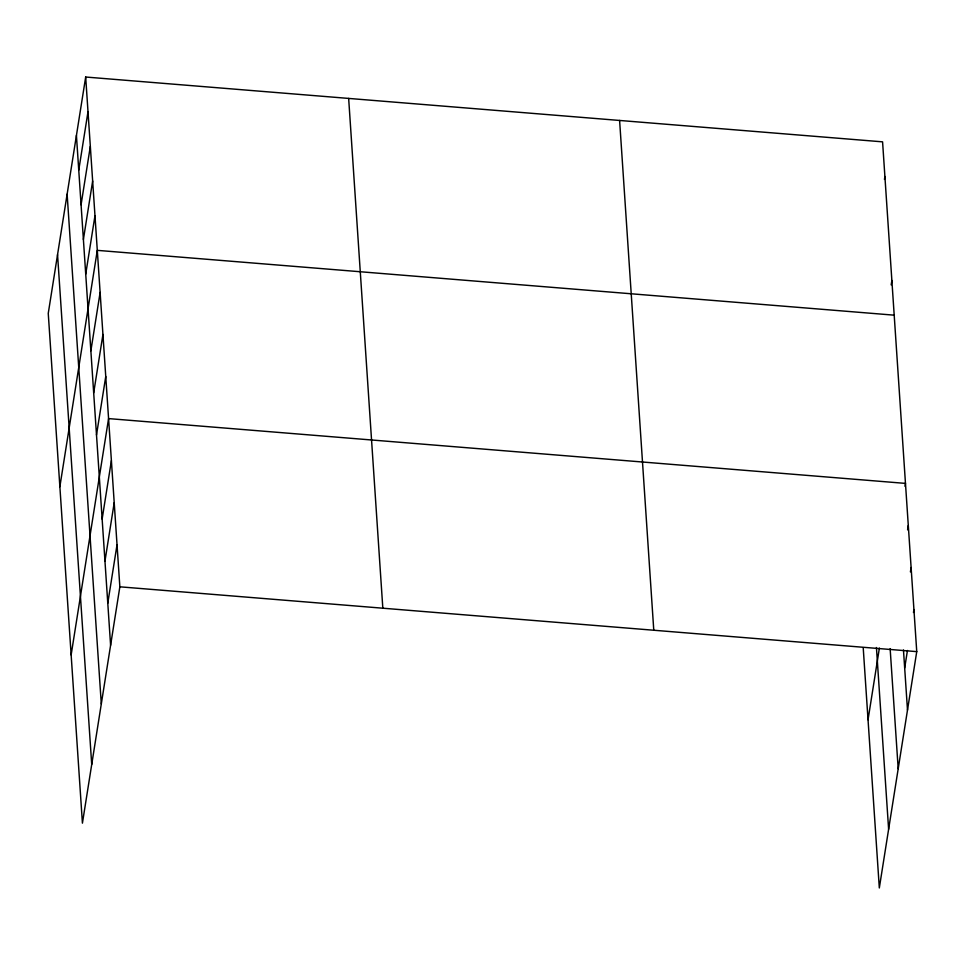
<?xml version="1.0" encoding="UTF-8"?>
<svg xmlns="http://www.w3.org/2000/svg" width="965" height="965" viewBox="0 0 965 965"><rect width="100%" height="100%" fill="white"/><g stroke="black" fill="none" stroke-linecap="round" stroke-linejoin="round"><path stroke-width="1.45" d="M85.68 77.031L48.25 313.372L82.423 823.157L119.853 586.817L85.68 77.031L882.577 141.843L916.75 651.628L879.32 887.969L863.205 647.636M78.756 170.142L88.008 111.699M81.072 204.797L90.324 146.366M83.4 239.465L92.652 181.022M85.716 274.132L94.98 215.69M59.866 486.698L97.296 250.357L894.193 315.169M90.867 350.85L100.119 292.419M93.677 392.912L102.941 334.469M96.5 434.974L105.752 376.531M71.145 654.933L108.575 418.593L905.472 483.393L905.013 486.324M102.133 519.086L111.397 460.643M104.956 561.148L114.208 502.705M107.778 603.197L117.03 544.755M884.447 179.43L884.905 176.511M891.178 284.88L891.877 280.501M868.042 719.745L879.392 648.07M907.595 529.833L908.294 525.455M910.417 571.895L911.117 567.517M904.675 668.009L907.45 650.482M913.469 612.486L913.927 609.566M119.853 586.817L916.75 651.628M903.469 649.988L907.498 710.071M890.14 648.613L898.198 768.779M876.437 647.515L888.62 829.261M619.602 120.456L653.775 630.242M348.655 98.418L382.828 608.203M76.428 135.474L110.601 645.259M67.128 194.182L101.301 703.968M57.55 254.664L91.711 764.449"/></g></svg>
